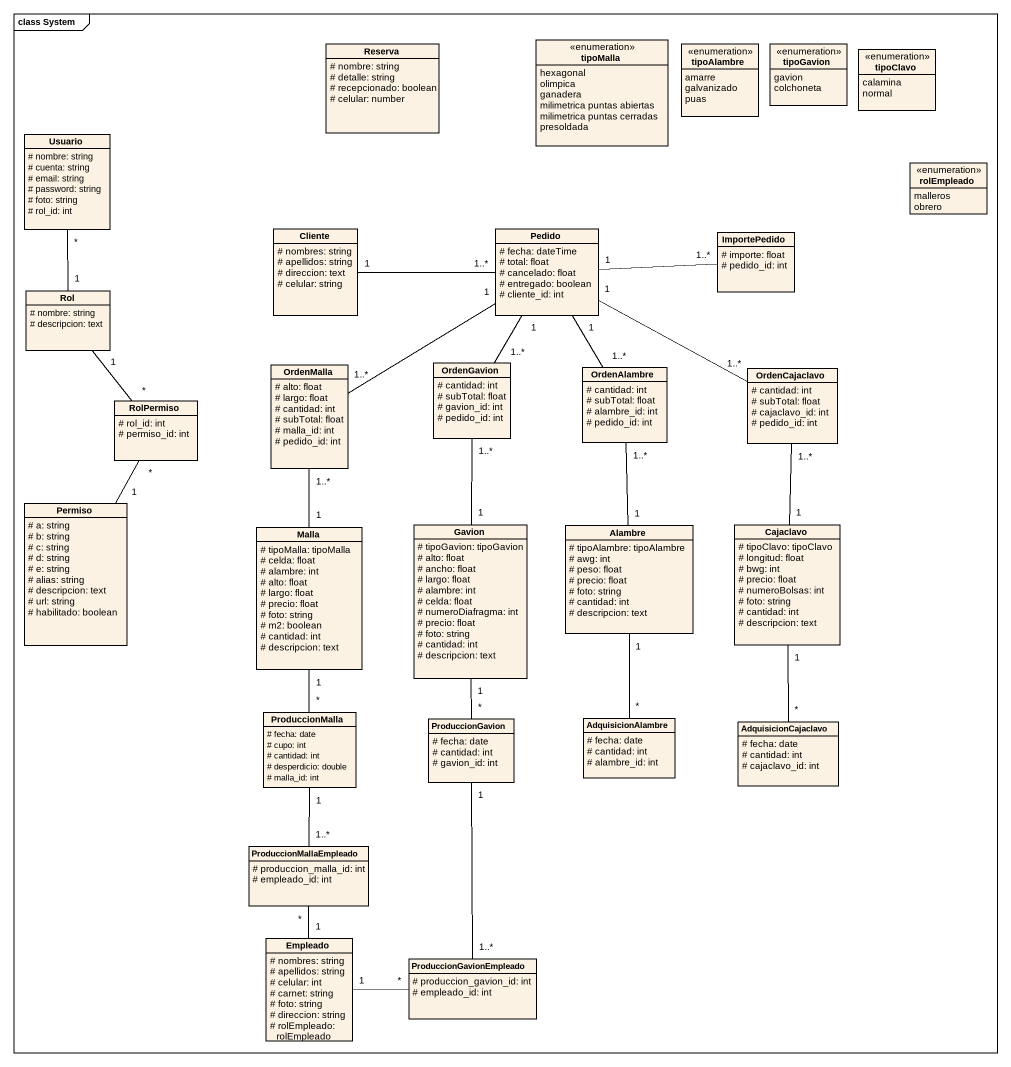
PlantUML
@startuml
mainframe class System
hide circle
hide empty members
skinparam classAttributeIconSize 0
class Reserva {
  # nombre: string
  # detalle: string
  # recepcionado: boolean
  # celular: number
}
enum tipoMalla {
  hexagonal
  olimpica
  ganadera
  milimetrica puntas abiertas
  milimetrica puntas cerradas
  presoldada
}
enum tipoAlambre {
  amarre
  galvanizado
  puas
}
enum tipoGavion {
  gavion
  colchoneta
}
enum tipoClavo {
  calamina
  normal
}
class Usuario {
  # nombre: string
  # cuenta: string
  # email: string
  # password: string
  # foto: string
  # rol_id: int
}
enum rolEmpleado {
  malleros
  obrero
}
class Cliente {
  # nombres: string
  # apellidos: string
  # direccion: text
  # celular: string
}
class Pedido {
  # fecha: dateTime
  # total: float
  # cancelado: float
  # entregado: boolean
  # cliente_id: int
}
class ImportePedido {
  # importe: float
  # pedido_id: int
}
class Rol {
  # nombre: string
  # descripcion: text
}
class OrdenMalla {
  # alto: float
  # largo: float
  # cantidad: int
  # subTotal: float
  # malla_id: int
  # pedido_id: int
}
class OrdenGavion {
  # cantidad: int
  # subTotal: float
  # gavion_id: int
  # pedido_id: int
}
class OrdenAlambre {
  # cantidad: int
  # subTotal: float
  # alambre_id: int
  # pedido_id: int
}
class RolPermiso {
  # rol_id: int
  # permiso_id: int
}
class OrdenCajaclavo {
  # cantidad: int
  # subTotal: float
  # cajaclavo_id: int
  # pedido_id: int
}
class Permiso {
  # a: string
  # b: string
  # c: string
  # d: string
  # e: string
  # alias: string
  # descripcion: text
  # url: string
  # habilitado: boolean
}
class Malla {
  # tipoMalla: tipoMalla
  # celda: float
  # alambre: int
  # alto: float
  # largo: float
  # precio: float
  # foto: string
  # m2: boolean
  # cantidad: int
  # descripcion: text
}
class Gavion {
  # tipoGavion: tipoGavion
  # alto: float
  # ancho: float
  # largo: float
  # alambre: int
  # celda: float
  # numeroDiafragma: int
  # precio: float
  # foto: string
  # cantidad: int
  # descripcion: text
}
class Alambre {
  # tipoAlambre: tipoAlambre
  # awg: int
  # peso: float
  # precio: float
  # foto: string
  # cantidad: int
  # descripcion: text
}
class Cajaclavo {
  # tipoClavo: tipoClavo
  # longitud: float
  # bwg: int
  # precio: float
  # numeroBolsas: int
  # foto: string
  # cantidad: int
  # descripcion: text
}
class ProduccionMalla {
  # fecha: date
  # cupo: int
  # cantidad: int
  # desperdicio: double
  # malla_id: int
}
class ProduccionGavion {
  # fecha: date
  # cantidad: int
  # gavion_id: int
}
class AdquisicionAlambre {
  # fecha: date
  # cantidad: int
  # alambre_id: int
}
class AdquisicionCajaclavo {
  # fecha: date
  # cantidad: int
  # cajaclavo_id: int
}
class ProduccionMallaEmpleado {
  # produccion_malla_id: int
  # empleado_id: int
}
class Empleado {
  # nombres: string
  # apellidos: string
  # celular: int
  # carnet: string
  # foto: string
  # direccion: string
  # rolEmpleado: rolEmpleado
}
class ProduccionGavionEmpleado {
  # produccion_gavion_id: int
  # empleado_id: int
}
Usuario "*" -- "1" Rol
Cliente "1" -right- "1..*" Pedido
Pedido "1" -- "1..*" OrdenMalla
Pedido "1" -- "1..*" OrdenGavion
Pedido "1" -- "1..*" OrdenAlambre
Pedido "1" -right- "1..*" OrdenCajaclavo
ImportePedido "1..*" -left- "1" Pedido
Rol "1" -- "*" RolPermiso
OrdenGavion "1..*" -- "1" Gavion
OrdenAlambre "1..*" -- "1" Alambre
OrdenCajaclavo "1..*" -- "1" Cajaclavo
Permiso "1" -up- "*" RolPermiso
Malla "1" -up- "1..*" OrdenMalla
Gavion "1" -- "*" ProduccionGavion
Alambre "1" -- "*" AdquisicionAlambre
Cajaclavo "1" -- "*" AdquisicionCajaclavo
ProduccionMalla "*" -up- "1" Malla
ProduccionMalla "1" -- "1..*" ProduccionMallaEmpleado
ProduccionGavion "1" -- "1..*" ProduccionGavionEmpleado
Empleado "1" -up- "*" ProduccionMallaEmpleado
Empleado "1" -right- "*" ProduccionGavionEmpleado
@enduml
